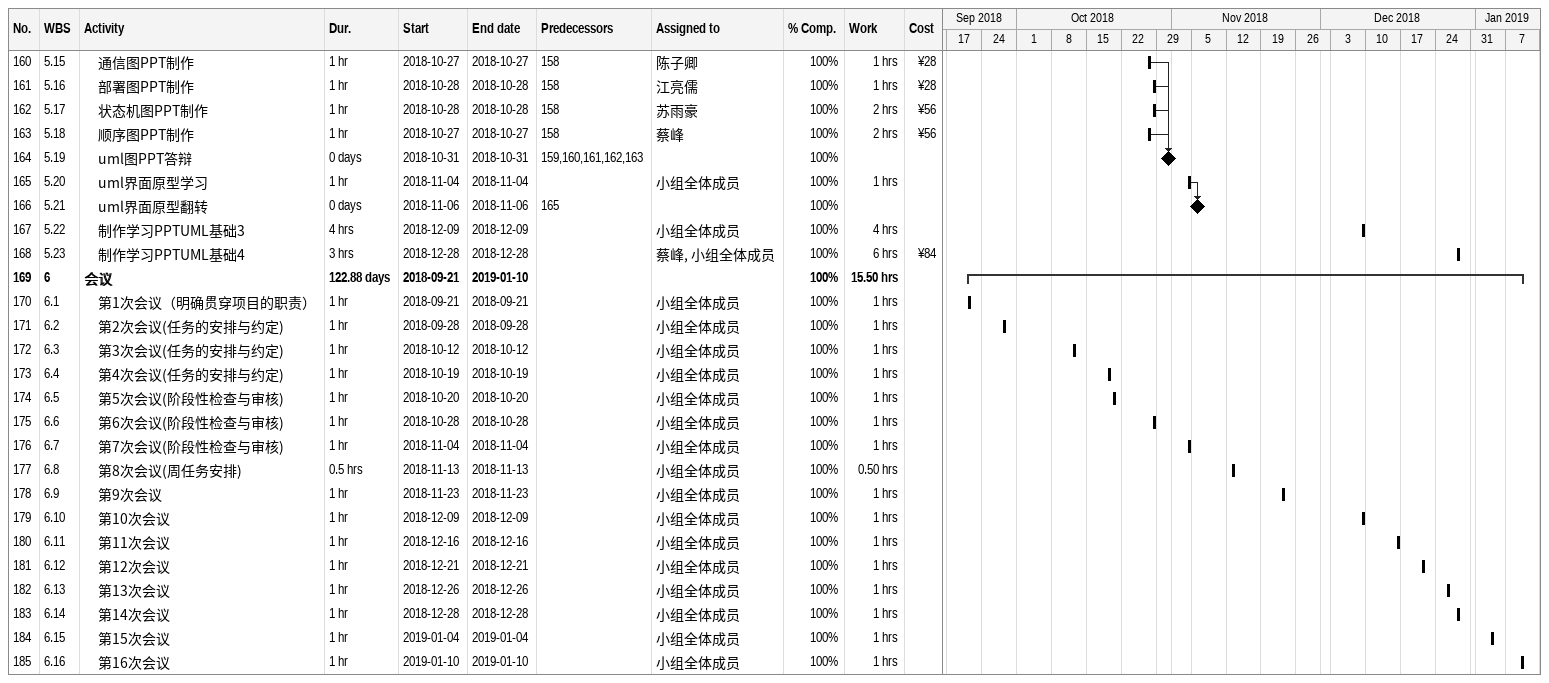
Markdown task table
| ID | WBS | Task | Duration | Start | Finish | Predecessors | Resources | % complete | Work (h) | Cost (¥) |
|---|---|---|---|---|---|---|---|---|---|---|
| 160 | 5.15 | 通信图PPT制作 | 1h | 2018-10-27 | 2018-10-27 | 158 | 陈子卿 | 100 | 1 | 28 |
| 161 | 5.16 | 部署图PPT制作 | 1h | 2018-10-28 | 2018-10-28 | 158 | 江亮儒 | 100 | 1 | 28 |
| 162 | 5.17 | 状态机图PPT制作 | 1h | 2018-10-28 | 2018-10-28 | 158 | 苏雨豪 | 100 | 2 | 56 |
| 163 | 5.18 | 顺序图PPT制作 | 1h | 2018-10-27 | 2018-10-27 | 158 | 蔡峰 | 100 | 2 | 56 |
| 164 | 5.19 | uml图PPT答辩 | 0d | 2018-10-31 | 2018-10-31 | 159, 160, 161, 162, 163 |  | 100 |  |  |
| 165 | 5.20 | uml界面原型学习 | 1h | 2018-11-04 | 2018-11-04 |  | 小组全体成员 | 100 | 1 |  |
| 166 | 5.21 | uml界面原型翻转 | 0d | 2018-11-06 | 2018-11-06 | 165 |  | 100 |  |  |
| 167 | 5.22 | 制作学习PPTUML基础3 | 4h | 2018-12-09 | 2018-12-09 |  | 小组全体成员 | 100 | 4 |  |
| 168 | 5.23 | 制作学习PPTUML基础4 | 3h | 2018-12-28 | 2018-12-28 |  | 蔡峰, 小组全体成员 | 100 | 6 | 84 |
| 169 | 6 | **会议** | 122.88d | 2018-09-21 | 2019-01-10 |  |  | 100 | 15.50 |  |
| 170 | 6.1 | 第1次会议（明确贯穿项目的职责） | 1h | 2018-09-21 | 2018-09-21 |  | 小组全体成员 | 100 | 1 |  |
| 171 | 6.2 | 第2次会议(任务的安排与约定) | 1h | 2018-09-28 | 2018-09-28 |  | 小组全体成员 | 100 | 1 |  |
| 172 | 6.3 | 第3次会议(任务的安排与约定) | 1h | 2018-10-12 | 2018-10-12 |  | 小组全体成员 | 100 | 1 |  |
| 173 | 6.4 | 第4次会议(任务的安排与约定) | 1h | 2018-10-19 | 2018-10-19 |  | 小组全体成员 | 100 | 1 |  |
| 174 | 6.5 | 第5次会议(阶段性检查与审核) | 1h | 2018-10-20 | 2018-10-20 |  | 小组全体成员 | 100 | 1 |  |
| 175 | 6.6 | 第6次会议(阶段性检查与审核) | 1h | 2018-10-28 | 2018-10-28 |  | 小组全体成员 | 100 | 1 |  |
| 176 | 6.7 | 第7次会议(阶段性检查与审核) | 1h | 2018-11-04 | 2018-11-04 |  | 小组全体成员 | 100 | 1 |  |
| 177 | 6.8 | 第8次会议(周任务安排) | 0.5h | 2018-11-13 | 2018-11-13 |  | 小组全体成员 | 100 | 0.50 |  |
| 178 | 6.9 | 第9次会议 | 1h | 2018-11-23 | 2018-11-23 |  | 小组全体成员 | 100 | 1 |  |
| 179 | 6.10 | 第10次会议 | 1h | 2018-12-09 | 2018-12-09 |  | 小组全体成员 | 100 | 1 |  |
| 180 | 6.11 | 第11次会议 | 1h | 2018-12-16 | 2018-12-16 |  | 小组全体成员 | 100 | 1 |  |
| 181 | 6.12 | 第12次会议 | 1h | 2018-12-21 | 2018-12-21 |  | 小组全体成员 | 100 | 1 |  |
| 182 | 6.13 | 第13次会议 | 1h | 2018-12-26 | 2018-12-26 |  | 小组全体成员 | 100 | 1 |  |
| 183 | 6.14 | 第14次会议 | 1h | 2018-12-28 | 2018-12-28 |  | 小组全体成员 | 100 | 1 |  |
| 184 | 6.15 | 第15次会议 | 1h | 2019-01-04 | 2019-01-04 |  | 小组全体成员 | 100 | 1 |  |
| 185 | 6.16 | 第16次会议 | 1h | 2019-01-10 | 2019-01-10 |  | 小组全体成员 | 100 | 1 |  |
